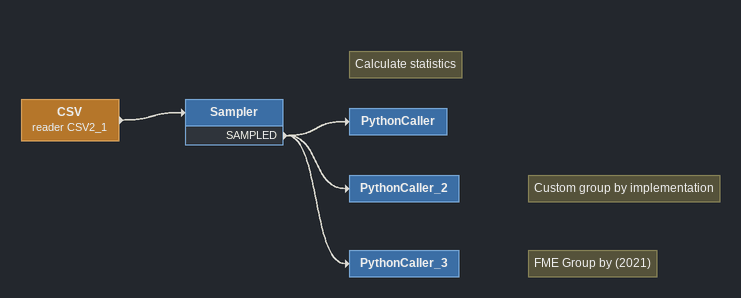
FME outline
CSV (reader CSV2_1)
    -> Sampler
Sampler
    SAMPLED -> PythonCaller
    SAMPLED -> PythonCaller_2
    SAMPLED -> PythonCaller_3
Note: Calculate statistics
PythonCaller
Note: Custom group by implementation
PythonCaller_2
Note: FME Group by (2021)
PythonCaller_3
